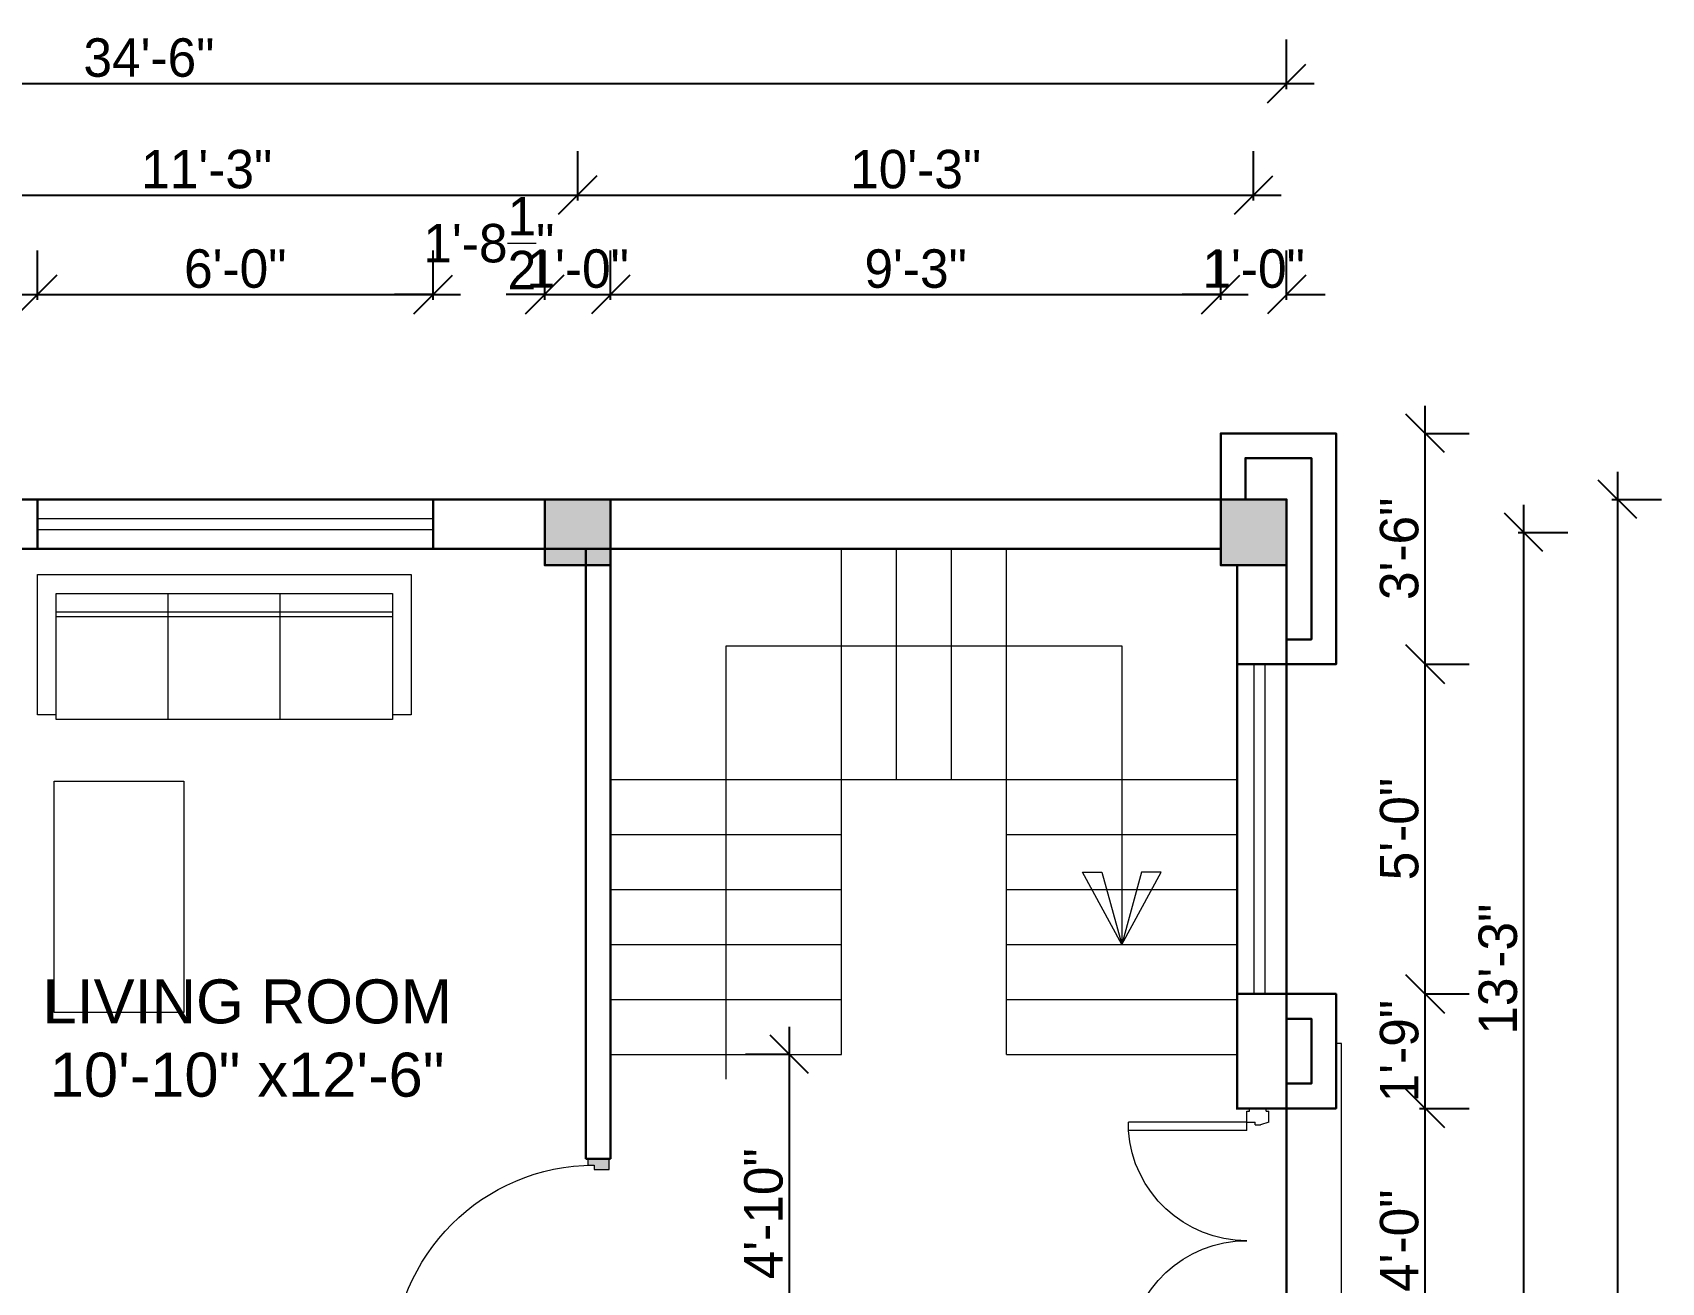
# Model space of a CAD drawing. Header units: inches. Extents: x 28835 to 36795, y -18828 to -9750.
# Drawn here: x 30261.8 to 30558.1, y -13283.4 to -13056 of the extents above; entities that cross this region are included whole.
import ezdxf

# ---------------------------------------------------------------- set-up
doc = ezdxf.new("R2010")
doc.units = ezdxf.units.IN
doc.header["$LTSCALE"] = 12
doc.header["$MEASUREMENT"] = 0
doc.layers.add('06. Text', color=114, linetype='Continuous')
doc.layers.add('door', color=8, linetype='Continuous')
for name, color, linetype, lineweight in [('colum', 250, 'Continuous', 30), ('dimention', 5, 'Continuous', 9), ('Door Window', 45, 'Continuous', 15), ('F-FURNITURE', 32, 'Continuous', 13), ('Ha2', 31, 'Continuous', 0), ('N_DOOR', 32, 'Continuous', 13), ('STAIRCASE', 6, 'Continuous', 9), ('Wall', 1, 'Continuous', 30), ('WIN', 140, 'Continuous', 15), ('window', 6, 'Continuous', 9)]:
    doc.layers.add(name, color=color, linetype=linetype, lineweight=lineweight)
doc.styles.add('Bijay', font='', dxfattribs={"height": 8})
doc.styles.add('Times', font='GOTHIC.TTF')
doc.styles.get('Bijay').set_extended_font_data('Serifa BT')
doc.dimstyles.new('D75', dxfattribs={"dimtxt": 7, "dimasz": 7, "dimexe": 8, "dimexo": 24, "dimgap": 1, "dimtad": 1, "dimdec": 1, "dimzin": 3, "dimdsep": 46, "dimlunit": 4, "dimtxsty": 'Times', "dimblk": 'OBLIQUE', "dimcen": 0, "dimdle": 5, "dimaunit": 1, "dimadec": 3, "dimazin": 0, "dimtfac": 1, "dimtdec": 1, "dimtix": 1, "dimtofl": 0, "dimtmove": 1, "dimatfit": 0, "dimldrblk": 'OBLIQUE', "dimfxl": 1, "dimfxlon": 1, "dimtolj": 1, "dimtzin": 0, "dimarcsym": 0})

# ---------------------------------------------------------------- blocks, each defined once
blk = doc.blocks.new('A$C14DB2C7F')
at = {"layer": 'Door Window'}
for p, q in [((2.5, 2), (2.5, 23.45)), ((4, 23.45), (2.5, 23.45)), ((4, 2), (4, 23.45)), ((44, 2), (44, 23.45)), ((44, 23.45), (45.5, 23.45)), ((45.5, 2), (45.5, 23.45)), ((0, -1.5), (0, 1.5)), ((0.5, 1.5), (0, 1.5)), ((0.5, 2), (0.5, 1.5)), ((2.5, 2), (0.5, 2)), ((2.5, 2), (2.5, 0.5)), ((4, 2), (2.5, 2)), ((3, 0.5), (2.5, 0.5)), ((3, 0.5), (3, -0.5)), ((44, 2), (45.5, 2)), ((45, 0.5), (45.5, 0.5)), ((45, 0.5), (45, -0.5)), ((45.5, 2), (45.5, 0.5)), ((45.5, 2), (47.5, 2)), ((47.5, 2), (47.5, 1.5)), ((47.5, 1.5), (48, 1.5)), ((48, -1.5), (48, 1.5)), ((0.5, -1.5), (0, -1.5)), ((0.5, -1.5), (0.5, -2)), ((2.5, -2), (0.5, -2)), ((2.5, -2), (3, -0.5)), ((45.5, -2), (45, -0.5)), ((45.5, -2), (47.5, -2)), ((47.5, -1.5), (47.5, -2)), ((47.5, -1.5), (48, -1.5))]:
    blk.add_line(p, q, dxfattribs=at)
for centre, start, end in [((2.5, 2), 0, 85.9994), ((45.5, 2), 94.0006, 180)]:
    blk.add_arc(centre, 21.5, start, end, dxfattribs=at)
blk = doc.blocks.new('D1000')
at = {"linetype": 'Continuous'}
for points in [[(30, 50), (30, 20), (50, 20), (50, -50), (0, -50), (0, 50)], [(970, 50), (970, 20), (950, 20), (950, -50), (1000, -50), (1000, 50)]]:
    blk.add_hatch(color=256, dxfattribs=at).paths.add_polyline_path(points)
at = {"color": 0, "linetype": 'Continuous'}
for p, q in [((950, 20), (950, 959.8)), ((970, 50), (970, 960))]:
    blk.add_line(p, q, dxfattribs=at)
at = {"linetype": 'Continuous'}
for points in [[(30, 50), (30, 20), (50, 20), (50, -50), (0, -50), (0, 50)], [(970, 50), (970, 20), (950, 20), (950, -50), (1000, -50), (1000, 50)]]:
    blk.add_lwpolyline(points, close=True, dxfattribs=at)
blk.add_arc((970, 20), 940, 90, 180, dxfattribs=at)
blk = doc.blocks.new('I_FURN_SOFA_LONG_P')
at = {"color": 0, "linetype": 'ByBlock'}
for p, q in [((40, 0), (-40, 0)), ((-40, 0), (-40, -30)), ((40, -30), (40, 0)), ((-36, -4), (-36, -31)), ((36, -4), (-36, -4)), ((-12, -31), (-12, -4)), ((12, -31), (12, -4)), ((36, -31), (36, -4)), ((-36, -8), (36, -8)), ((-36, -9), (36, -9)), ((-40, -30), (-36, -30)), ((-36, -31), (36, -31)), ((36, -30), (40, -30))]:
    blk.add_line(p, q, dxfattribs=at)
blk = doc.blocks.new('_Oblique')
at = {"color": 0, "linetype": 'ByBlock', "lineweight": -2}
blk.add_line((-0.5, -0.5), (0.5, 0.5), dxfattribs=at)
blk = doc.blocks.new('*D741')
at = {"layer": 'Defpoints', "color": 0, "ltscale": 12, "transparency": 16777216}
for p in [(30408.94, -13241.91), (30399.45, -13299.91), (30408.94, -13299.91)]:
    blk.add_point(p, dxfattribs=at)
at = {"layer": 'dimention', "color": 0, "lineweight": -2, "ltscale": 12, "transparency": 16777216}
for p, q in [((30399.45, -13236.91), (30399.45, -13304.91)), ((30399.45, -13241.91), (30391.45, -13241.91)), ((30399.45, -13299.91), (30391.45, -13299.91))]:
    blk.add_line(p, q, dxfattribs=at)
at = {"layer": 'dimention', "color": 0, "lineweight": -2, "ltscale": 12, "transparency": 16777216, "xscale": 7, "yscale": 7, "zscale": 7}
for p, rotation in [((30399.45, -13241.91), 90), ((30399.45, -13299.91), 270)]:
    blk.add_blockref('_Oblique', p, dxfattribs=dict(at, rotation=rotation))
at = {"layer": 'dimention', "color": 0, "ltscale": 12, "transparency": 16777216, "insert": (30394.78, -13270.91), "char_height": 7, "attachment_point": 5, "rotation": 90, "style": 'Times'}
blk.add_mtext('\\A1;4\'-10"', dxfattribs=at)
blk = doc.blocks.new('*D747')
at = {"layer": 'Defpoints', "color": 0, "ltscale": 12, "transparency": 16777216}
for p in [(30262.64, -13103.63), (30231.94, -13122.91), (30262.64, -13140.91)]:
    blk.add_point(p, dxfattribs=at)
at = {"layer": 'dimention', "color": 0, "lineweight": -2, "ltscale": 12, "transparency": 16777216}
for p, q in [((30231.94, -13103.63), (30231.94, -13095.63)), ((30262.64, -13104.63), (30262.64, -13095.63)), ((30226.94, -13103.63), (30267.64, -13103.63))]:
    blk.add_line(p, q, dxfattribs=at)
at = {"layer": 'dimention', "color": 0, "lineweight": -2, "ltscale": 12, "transparency": 16777216, "xscale": 7, "yscale": 7, "zscale": 7, "rotation": 180}
blk.add_blockref('_Oblique', (30231.94, -13103.63), dxfattribs=at)
at = {"layer": 'dimention', "color": 0, "lineweight": -2, "ltscale": 12, "transparency": 16777216, "xscale": 7, "yscale": 7, "zscale": 7}
blk.add_blockref('_Oblique', (30262.64, -13103.63), dxfattribs=at)
at = {"layer": 'dimention', "color": 0, "ltscale": 12, "transparency": 16777216, "insert": (30247.29, -13094.29), "char_height": 7, "attachment_point": 5, "style": 'Times'}
blk.add_mtext('\\A1;2\'-6{\\H1.000000x;\\S1/2;}"', dxfattribs=at)
blk = doc.blocks.new('*D748')
at = {"layer": 'Defpoints', "color": 0, "ltscale": 12, "transparency": 16777216}
for p in [(30334.64, -13103.63), (30262.64, -13140.91), (30334.64, -13140.91)]:
    blk.add_point(p, dxfattribs=at)
at = {"layer": 'dimention', "color": 0, "lineweight": -2, "ltscale": 12, "transparency": 16777216}
for p, q in [((30262.64, -13104.63), (30262.64, -13095.63)), ((30334.64, -13104.63), (30334.64, -13095.63)), ((30257.64, -13103.63), (30339.64, -13103.63))]:
    blk.add_line(p, q, dxfattribs=at)
at = {"layer": 'dimention', "color": 0, "lineweight": -2, "ltscale": 12, "transparency": 16777216, "xscale": 7, "yscale": 7, "zscale": 7, "rotation": 180}
blk.add_blockref('_Oblique', (30262.64, -13103.63), dxfattribs=at)
at = {"layer": 'dimention', "color": 0, "lineweight": -2, "ltscale": 12, "transparency": 16777216, "xscale": 7, "yscale": 7, "zscale": 7}
blk.add_blockref('_Oblique', (30334.64, -13103.63), dxfattribs=at)
at = {"layer": 'dimention', "color": 0, "ltscale": 12, "transparency": 16777216, "insert": (30298.64, -13098.96), "char_height": 7, "attachment_point": 5, "style": 'Times'}
blk.add_mtext('\\A1;6\'-0"', dxfattribs=at)
blk = doc.blocks.new('*D749')
at = {"layer": 'Defpoints', "color": 0, "ltscale": 12, "transparency": 16777216}
for p in [(30354.94, -13103.63), (30334.64, -13140.91), (30354.94, -13140.91)]:
    blk.add_point(p, dxfattribs=at)
at = {"layer": 'dimention', "color": 0, "lineweight": -2, "ltscale": 12, "transparency": 16777216}
for p, q in [((30334.64, -13104.63), (30334.64, -13095.63)), ((30354.94, -13104.63), (30354.94, -13095.63)), ((30334.64, -13103.63), (30327.64, -13103.63)), ((30354.94, -13103.63), (30361.94, -13103.63))]:
    blk.add_line(p, q, dxfattribs=at)
at = {"layer": 'dimention', "color": 0, "lineweight": -2, "ltscale": 12, "transparency": 16777216, "xscale": 7, "yscale": 7, "zscale": 7}
blk.add_blockref('_Oblique', (30334.64, -13103.63), dxfattribs=at)
at = {"layer": 'dimention', "color": 0, "lineweight": -2, "ltscale": 12, "transparency": 16777216, "xscale": 7, "yscale": 7, "zscale": 7, "rotation": 180}
blk.add_blockref('_Oblique', (30354.94, -13103.63), dxfattribs=at)
at = {"layer": 'dimention', "color": 0, "ltscale": 12, "transparency": 16777216, "insert": (30344.79, -13094.29), "char_height": 7, "attachment_point": 5, "style": 'Times'}
blk.add_mtext('\\A1;1\'-8{\\H1.000000x;\\S1/2;}"', dxfattribs=at)
blk = doc.blocks.new('*D750')
at = {"layer": 'Defpoints', "color": 0, "ltscale": 12, "transparency": 16777216}
for p in [(30366.94, -13103.63), (30354.94, -13140.91), (30366.94, -13140.91)]:
    blk.add_point(p, dxfattribs=at)
at = {"layer": 'dimention', "color": 0, "lineweight": -2, "ltscale": 12, "transparency": 16777216}
for p, q in [((30354.94, -13104.63), (30354.94, -13095.63)), ((30366.94, -13104.63), (30366.94, -13095.63)), ((30354.94, -13103.63), (30347.94, -13103.63)), ((30366.94, -13103.63), (30373.94, -13103.63))]:
    blk.add_line(p, q, dxfattribs=at)
at = {"layer": 'dimention', "color": 0, "lineweight": -2, "ltscale": 12, "transparency": 16777216, "xscale": 7, "yscale": 7, "zscale": 7}
blk.add_blockref('_Oblique', (30354.94, -13103.63), dxfattribs=at)
at = {"layer": 'dimention', "color": 0, "lineweight": -2, "ltscale": 12, "transparency": 16777216, "xscale": 7, "yscale": 7, "zscale": 7, "rotation": 180}
blk.add_blockref('_Oblique', (30366.94, -13103.63), dxfattribs=at)
at = {"layer": 'dimention', "color": 0, "ltscale": 12, "transparency": 16777216, "insert": (30360.94, -13098.96), "char_height": 7, "attachment_point": 5, "style": 'Times'}
blk.add_mtext('\\A1;1\'-0"', dxfattribs=at)
blk = doc.blocks.new('*D751')
at = {"layer": 'Defpoints', "color": 0, "ltscale": 12, "transparency": 16777216}
for p in [(30477.94, -13103.63), (30366.94, -13140.91), (30477.94, -13140.91)]:
    blk.add_point(p, dxfattribs=at)
at = {"layer": 'dimention', "color": 0, "lineweight": -2, "ltscale": 12, "transparency": 16777216}
for p, q in [((30366.94, -13104.63), (30366.94, -13095.63)), ((30477.94, -13104.63), (30477.94, -13095.63)), ((30361.94, -13103.63), (30482.94, -13103.63))]:
    blk.add_line(p, q, dxfattribs=at)
at = {"layer": 'dimention', "color": 0, "lineweight": -2, "ltscale": 12, "transparency": 16777216, "xscale": 7, "yscale": 7, "zscale": 7, "rotation": 180}
blk.add_blockref('_Oblique', (30366.94, -13103.63), dxfattribs=at)
at = {"layer": 'dimention', "color": 0, "lineweight": -2, "ltscale": 12, "transparency": 16777216, "xscale": 7, "yscale": 7, "zscale": 7}
blk.add_blockref('_Oblique', (30477.94, -13103.63), dxfattribs=at)
at = {"layer": 'dimention', "color": 0, "ltscale": 12, "transparency": 16777216, "insert": (30422.44, -13098.96), "char_height": 7, "attachment_point": 5, "style": 'Times'}
blk.add_mtext('\\A1;9\'-3"', dxfattribs=at)
blk = doc.blocks.new('*D752')
at = {"layer": 'Defpoints', "color": 0, "ltscale": 12, "transparency": 16777216}
for p in [(30489.94, -13103.63), (30477.94, -13140.91), (30489.94, -13140.91)]:
    blk.add_point(p, dxfattribs=at)
at = {"layer": 'dimention', "color": 0, "lineweight": -2, "ltscale": 12, "transparency": 16777216}
for p, q in [((30477.94, -13104.63), (30477.94, -13095.63)), ((30489.94, -13104.63), (30489.94, -13095.63)), ((30477.94, -13103.63), (30470.94, -13103.63)), ((30489.94, -13103.63), (30496.94, -13103.63))]:
    blk.add_line(p, q, dxfattribs=at)
at = {"layer": 'dimention', "color": 0, "lineweight": -2, "ltscale": 12, "transparency": 16777216, "xscale": 7, "yscale": 7, "zscale": 7}
blk.add_blockref('_Oblique', (30477.94, -13103.63), dxfattribs=at)
at = {"layer": 'dimention', "color": 0, "lineweight": -2, "ltscale": 12, "transparency": 16777216, "xscale": 7, "yscale": 7, "zscale": 7, "rotation": 180}
blk.add_blockref('_Oblique', (30489.94, -13103.63), dxfattribs=at)
at = {"layer": 'dimention', "color": 0, "ltscale": 12, "transparency": 16777216, "insert": (30483.94, -13098.96), "char_height": 7, "attachment_point": 5, "style": 'Times'}
blk.add_mtext('\\A1;1\'-0"', dxfattribs=at)
blk = doc.blocks.new('*D754')
at = {"layer": 'Defpoints', "color": 0, "ltscale": 12, "transparency": 16777216}
for p in [(30360.94, -13085.53), (30225.94, -13140.91), (30360.94, -13140.91)]:
    blk.add_point(p, dxfattribs=at)
at = {"layer": 'dimention', "color": 0, "lineweight": -2, "ltscale": 12, "transparency": 16777216}
for p, q in [((30225.94, -13086.53), (30225.94, -13077.53)), ((30360.94, -13086.53), (30360.94, -13077.53)), ((30220.94, -13085.53), (30365.94, -13085.53))]:
    blk.add_line(p, q, dxfattribs=at)
at = {"layer": 'dimention', "color": 0, "lineweight": -2, "ltscale": 12, "transparency": 16777216, "xscale": 7, "yscale": 7, "zscale": 7, "rotation": 180}
blk.add_blockref('_Oblique', (30225.94, -13085.53), dxfattribs=at)
at = {"layer": 'dimention', "color": 0, "lineweight": -2, "ltscale": 12, "transparency": 16777216, "xscale": 7, "yscale": 7, "zscale": 7}
blk.add_blockref('_Oblique', (30360.94, -13085.53), dxfattribs=at)
at = {"layer": 'dimention', "color": 0, "ltscale": 12, "transparency": 16777216, "insert": (30293.44, -13080.86), "char_height": 7, "attachment_point": 5, "style": 'Times'}
blk.add_mtext('\\A1;11\'-3"', dxfattribs=at)
blk = doc.blocks.new('*D755')
at = {"layer": 'Defpoints', "color": 0, "ltscale": 12, "transparency": 16777216}
for p in [(30483.94, -13085.53), (30360.94, -13140.91), (30483.94, -13140.91)]:
    blk.add_point(p, dxfattribs=at)
at = {"layer": 'dimention', "color": 0, "lineweight": -2, "ltscale": 12, "transparency": 16777216}
for p, q in [((30360.94, -13086.53), (30360.94, -13077.53)), ((30483.94, -13086.53), (30483.94, -13077.53)), ((30355.94, -13085.53), (30488.94, -13085.53))]:
    blk.add_line(p, q, dxfattribs=at)
at = {"layer": 'dimention', "color": 0, "lineweight": -2, "ltscale": 12, "transparency": 16777216, "xscale": 7, "yscale": 7, "zscale": 7, "rotation": 180}
blk.add_blockref('_Oblique', (30360.94, -13085.53), dxfattribs=at)
at = {"layer": 'dimention', "color": 0, "lineweight": -2, "ltscale": 12, "transparency": 16777216, "xscale": 7, "yscale": 7, "zscale": 7}
blk.add_blockref('_Oblique', (30483.94, -13085.53), dxfattribs=at)
at = {"layer": 'dimention', "color": 0, "ltscale": 12, "transparency": 16777216, "insert": (30422.44, -13080.86), "char_height": 7, "attachment_point": 5, "style": 'Times'}
blk.add_mtext('\\A1;10\'-3"', dxfattribs=at)
blk = doc.blocks.new('*D709')
at = {"layer": 'Defpoints', "color": 0, "ltscale": 12, "transparency": 16777216}
for p in [(30489.94, -13065.24), (30489.94, -13140.91), (30075.92, -13241.41)]:
    blk.add_point(p, dxfattribs=at)
at = {"layer": 'dimention', "color": 0, "lineweight": -2, "ltscale": 12, "transparency": 16777216}
for p, q in [((30075.92, -13066.24), (30075.92, -13057.24)), ((30489.94, -13066.24), (30489.94, -13057.24)), ((30070.92, -13065.24), (30494.94, -13065.24))]:
    blk.add_line(p, q, dxfattribs=at)
at = {"layer": 'dimention', "color": 0, "lineweight": -2, "ltscale": 12, "transparency": 16777216, "xscale": 7, "yscale": 7, "zscale": 7, "rotation": 180}
blk.add_blockref('_Oblique', (30075.92, -13065.24), dxfattribs=at)
at = {"layer": 'dimention', "color": 0, "lineweight": -2, "ltscale": 12, "transparency": 16777216, "xscale": 7, "yscale": 7, "zscale": 7}
blk.add_blockref('_Oblique', (30489.94, -13065.24), dxfattribs=at)
at = {"layer": 'dimention', "color": 0, "ltscale": 12, "transparency": 16777216, "insert": (30282.93, -13060.56), "char_height": 7, "attachment_point": 5, "style": 'Times'}
blk.add_mtext('\\A1;34\'-6"', dxfattribs=at)
blk = doc.blocks.new('*D714')
at = {"layer": 'Defpoints', "color": 0, "ltscale": 12, "transparency": 16777216}
for p in [(30483.45, -13146.91), (30533.08, -13146.91), (30483.45, -13305.91)]:
    blk.add_point(p, dxfattribs=at)
at = {"layer": 'dimention', "color": 0, "lineweight": -2, "ltscale": 12, "transparency": 16777216}
for p, q in [((30533.08, -13310.91), (30533.08, -13141.91)), ((30532.08, -13146.91), (30541.08, -13146.91)), ((30532.08, -13305.91), (30541.08, -13305.91))]:
    blk.add_line(p, q, dxfattribs=at)
at = {"layer": 'dimention', "color": 0, "lineweight": -2, "ltscale": 12, "transparency": 16777216, "xscale": 7, "yscale": 7, "zscale": 7}
for p, rotation in [((30533.08, -13146.91), 90), ((30533.08, -13305.91), 270)]:
    blk.add_blockref('_Oblique', p, dxfattribs=dict(at, rotation=rotation))
at = {"layer": 'dimention', "color": 0, "ltscale": 12, "transparency": 16777216, "insert": (30528.41, -13226.41), "char_height": 7, "attachment_point": 5, "rotation": 90, "style": 'Times'}
blk.add_mtext('\\A1;13\'-3"', dxfattribs=at)
blk = doc.blocks.new('*D715')
at = {"layer": 'Defpoints', "color": 0, "ltscale": 12, "transparency": 16777216}
for p in [(30483.45, -13140.91), (30483.45, -13467.91), (30550.14, -13467.91)]:
    blk.add_point(p, dxfattribs=at)
at = {"layer": 'dimention', "color": 0, "lineweight": -2, "ltscale": 12, "transparency": 16777216}
for p, q in [((30550.14, -13135.91), (30550.14, -13472.91)), ((30549.14, -13140.91), (30558.14, -13140.91)), ((30549.14, -13467.91), (30558.14, -13467.91))]:
    blk.add_line(p, q, dxfattribs=at)
at = {"layer": 'dimention', "color": 0, "lineweight": -2, "ltscale": 12, "transparency": 16777216, "xscale": 7, "yscale": 7, "zscale": 7}
for p, rotation in [((30550.14, -13140.91), 90), ((30550.14, -13467.91), 270)]:
    blk.add_blockref('_Oblique', p, dxfattribs=dict(at, rotation=rotation))
at = {"layer": 'dimention', "color": 0, "ltscale": 12, "transparency": 16777216, "insert": (30545.46, -13304.41), "char_height": 7, "attachment_point": 5, "rotation": 90, "style": 'Times'}
blk.add_mtext('\\A1;27\'-3"', dxfattribs=at)
blk = doc.blocks.new('*D811')
at = {"layer": 'Defpoints', "color": 0, "ltscale": 12, "transparency": 16777216}
for p in [(30489.94, -13251.73), (30515.14, -13251.73), (30489.94, -13299.91)]:
    blk.add_point(p, dxfattribs=at)
at = {"layer": 'dimention', "color": 0, "lineweight": -2, "ltscale": 12, "transparency": 16777216}
for p, q in [((30515.14, -13304.91), (30515.14, -13246.73)), ((30514.14, -13251.73), (30523.14, -13251.73)), ((30514.14, -13299.91), (30523.14, -13299.91))]:
    blk.add_line(p, q, dxfattribs=at)
at = {"layer": 'dimention', "color": 0, "lineweight": -2, "ltscale": 12, "transparency": 16777216, "xscale": 7, "yscale": 7, "zscale": 7}
for p, rotation in [((30515.14, -13251.73), 90), ((30515.14, -13299.91), 270)]:
    blk.add_blockref('_Oblique', p, dxfattribs=dict(at, rotation=rotation))
at = {"layer": 'dimention', "color": 0, "ltscale": 12, "transparency": 16777216, "insert": (30510.46, -13275.82), "char_height": 7, "attachment_point": 5, "rotation": 90, "style": 'Times'}
blk.add_mtext('\\A1;4\'-0"', dxfattribs=at)
blk = doc.blocks.new('*D812')
at = {"layer": 'Defpoints', "color": 0, "ltscale": 12, "transparency": 16777216}
for p in [(30498.94, -13230.91), (30515.14, -13230.91), (30489.94, -13251.73)]:
    blk.add_point(p, dxfattribs=at)
at = {"layer": 'dimention', "color": 0, "lineweight": -2, "ltscale": 12, "transparency": 16777216}
for p, q in [((30515.14, -13256.73), (30515.14, -13225.91)), ((30515.14, -13230.91), (30523.14, -13230.91)), ((30514.14, -13251.73), (30523.14, -13251.73))]:
    blk.add_line(p, q, dxfattribs=at)
at = {"layer": 'dimention', "color": 0, "lineweight": -2, "ltscale": 12, "transparency": 16777216, "xscale": 7, "yscale": 7, "zscale": 7}
for p, rotation in [((30515.14, -13230.91), 90), ((30515.14, -13251.73), 270)]:
    blk.add_blockref('_Oblique', p, dxfattribs=dict(at, rotation=rotation))
at = {"layer": 'dimention', "color": 0, "ltscale": 12, "transparency": 16777216, "insert": (30510.46, -13241.32), "char_height": 7, "attachment_point": 5, "rotation": 90, "style": 'Times'}
blk.add_mtext('\\A1;1\'-9"', dxfattribs=at)
blk = doc.blocks.new('*D813')
at = {"layer": 'Defpoints', "color": 0, "ltscale": 12, "transparency": 16777216}
for p in [(30498.94, -13170.91), (30515.14, -13170.91), (30498.94, -13230.91)]:
    blk.add_point(p, dxfattribs=at)
at = {"layer": 'dimention', "color": 0, "lineweight": -2, "ltscale": 12, "transparency": 16777216}
for p, q in [((30515.14, -13235.91), (30515.14, -13165.91)), ((30515.14, -13170.91), (30523.14, -13170.91)), ((30515.14, -13230.91), (30523.14, -13230.91))]:
    blk.add_line(p, q, dxfattribs=at)
at = {"layer": 'dimention', "color": 0, "lineweight": -2, "ltscale": 12, "transparency": 16777216, "xscale": 7, "yscale": 7, "zscale": 7}
for p, rotation in [((30515.14, -13170.91), 90), ((30515.14, -13230.91), 270)]:
    blk.add_blockref('_Oblique', p, dxfattribs=dict(at, rotation=rotation))
at = {"layer": 'dimention', "color": 0, "ltscale": 12, "transparency": 16777216, "insert": (30510.46, -13200.91), "char_height": 7, "attachment_point": 5, "rotation": 90, "style": 'Times'}
blk.add_mtext('\\A1;5\'-0"', dxfattribs=at)
blk = doc.blocks.new('*D814')
at = {"layer": 'Defpoints', "color": 0, "ltscale": 12, "transparency": 16777216}
for p in [(30498.94, -13128.91), (30515.14, -13128.91), (30498.94, -13170.91)]:
    blk.add_point(p, dxfattribs=at)
at = {"layer": 'dimention', "color": 0, "lineweight": -2, "ltscale": 12, "transparency": 16777216}
for p, q in [((30515.14, -13175.91), (30515.14, -13123.91)), ((30515.14, -13128.91), (30523.14, -13128.91)), ((30515.14, -13170.91), (30523.14, -13170.91))]:
    blk.add_line(p, q, dxfattribs=at)
at = {"layer": 'dimention', "color": 0, "lineweight": -2, "ltscale": 12, "transparency": 16777216, "xscale": 7, "yscale": 7, "zscale": 7}
for p, rotation in [((30515.14, -13128.91), 90), ((30515.14, -13170.91), 270)]:
    blk.add_blockref('_Oblique', p, dxfattribs=dict(at, rotation=rotation))
at = {"layer": 'dimention', "color": 0, "ltscale": 12, "transparency": 16777216, "insert": (30510.46, -13149.91), "char_height": 7, "attachment_point": 5, "rotation": 90, "style": 'Times'}
blk.add_mtext('\\A1;3\'-6"', dxfattribs=at)

msp = doc.modelspace()

# ---------------------------------------------------------------- hatches: boundary and pattern name
at = {"layer": 'Ha2'}
for points in [[(30366.94, -13152.91), (30366.94, -13140.91), (30354.94, -13140.91), (30354.94, -13152.91)], [(30489.94, -13152.91), (30489.94, -13140.91), (30477.94, -13140.91), (30477.94, -13152.91)]]:
    msp.add_hatch(color=256, dxfattribs=at).paths.add_polyline_path(points)

# ---------------------------------------------------------------- linework, layer by layer
at = {"layer": 'colum'}
for points in [[(30366.94, -13152.91), (30366.94, -13140.91), (30354.94, -13140.91), (30354.94, -13152.91)], [(30489.94, -13152.91), (30489.94, -13140.91), (30477.94, -13140.91), (30477.94, -13152.91)]]:
    msp.add_lwpolyline(points, close=True, dxfattribs=at)
at = {"layer": 'F-FURNITURE', "ltscale": 0.3}
msp.add_lwpolyline([(30265.7, -13192.2), (30289.29, -13192.2), (30289.29, -13234.26), (30265.7, -13234.26)], close=True, dxfattribs=at)
at = {"layer": 'STAIRCASE'}
for p, q in [((30408.94, -13241.91), (30408.94, -13149.91)), ((30418.94, -13191.91), (30418.94, -13149.91)), ((30428.94, -13191.91), (30428.94, -13149.91)), ((30438.94, -13241.91), (30438.94, -13149.91)), ((30366.94, -13191.91), (30480.94, -13191.91)), ((30366.94, -13201.91), (30408.94, -13201.91)), ((30438.94, -13201.91), (30480.94, -13201.91)), ((30366.94, -13211.91), (30408.94, -13211.91)), ((30438.94, -13211.91), (30480.94, -13211.91)), ((30366.94, -13221.91), (30408.94, -13221.91)), ((30438.94, -13221.91), (30480.94, -13221.91)), ((30366.94, -13231.91), (30408.94, -13231.91)), ((30438.94, -13231.91), (30480.94, -13231.91)), ((30366.94, -13241.91), (30408.94, -13241.91)), ((30438.94, -13241.91), (30480.94, -13241.91))]:
    msp.add_line(p, q, dxfattribs=at)
for points in [[(30387.94, -13246.43), (30387.94, -13167.58), (30459.94, -13167.58), (30459.94, -13221.91)], [(30459.94, -13221.91), (30452.8, -13208.77), (30456.34, -13208.77), (30459.94, -13221.91)], [(30459.94, -13221.91), (30467.09, -13208.77), (30463.54, -13208.77), (30459.94, -13221.91)], [(30489.94, -13251.73), (30489.94, -13311.6), (30499.94, -13311.6), (30499.94, -13239.91), (30498.94, -13239.91)]]:
    msp.add_lwpolyline(points, dxfattribs=at)
at = {"layer": 'Wall'}
for p, q in [((30477.94, -13140.91), (30225.94, -13140.91)), ((30231.94, -13149.91), (30477.94, -13149.91)), ((30362.44, -13149.91), (30362.44, -13260.91)), ((30366.94, -13152.91), (30366.94, -13260.91)), ((30480.94, -13251.91), (30480.94, -13152.91)), ((30489.94, -13299.91), (30489.94, -13152.91)), ((30362.44, -13260.91), (30366.94, -13260.91))]:
    msp.add_line(p, q, dxfattribs=at)
at = {"layer": 'Wall', "ltscale": 12}
for p, q in [((30262.64, -13140.91), (30262.64, -13149.91)), ((30334.64, -13140.91), (30334.64, -13149.91))]:
    msp.add_line(p, q, dxfattribs=at)
for points in [[(30477.94, -13140.91), (30477.94, -13128.91), (30495.94, -13128.91), (30498.94, -13128.91), (30498.94, -13170.91), (30480.94, -13170.91)], [(30482.44, -13140.91), (30482.44, -13133.41), (30494.44, -13133.41), (30494.44, -13166.41), (30489.94, -13166.41)], [(30480.94, -13230.91), (30489.94, -13230.91), (30498.94, -13230.91), (30498.94, -13251.73), (30480.94, -13251.73)], [(30489.94, -13235.41), (30494.44, -13235.41), (30494.44, -13247.23), (30489.94, -13247.23)]]:
    msp.add_lwpolyline(points, dxfattribs=at)
at = {"layer": 'WIN', "ltscale": 12}
for p, q in [((30484, -13170.91), (30484, -13230.91)), ((30486, -13170.91), (30486, -13230.91))]:
    msp.add_line(p, q, dxfattribs=at)
at = {"layer": 'window', "ltscale": 12}
for p, q in [((30262.64, -13144.41), (30334.64, -13144.41)), ((30262.64, -13146.41), (30334.64, -13146.41))]:
    msp.add_line(p, q, dxfattribs=at)

# ---------------------------------------------------------------- block references
at = {"layer": 'door', "xscale": -1.003626009929121, "yscale": 1.003626009929121, "zscale": 1.003626009929045, "rotation": 90}
msp.add_blockref('A$C14DB2C7F', (30484.69, -13251.73), dxfattribs=at)
at = {"layer": 'F-FURNITURE', "xscale": -0.8500000000931323, "yscale": 0.8499999999767169, "zscale": 0.8499999999985448}
msp.add_blockref('I_FURN_SOFA_LONG_P', (30296.63, -13154.61), dxfattribs=at)
at = {"layer": 'N_DOOR', "xscale": -0.03899999987334013, "yscale": 0.03899999998975545, "zscale": 0.03900000001885928, "rotation": 90}
msp.add_blockref('D1000', (30364.73, -13260.91), dxfattribs=at)

# ---------------------------------------------------------------- texts
at = {"layer": '06. Text', "ltscale": 0.3, "insert": (30300.8, -13238.99), "char_height": 8, "width": 99.1644, "attachment_point": 5, "style": 'Bijay'}
msp.add_mtext('{\\fArial|b0|i0|c0|p34;LIVING ROOM\\P10\'-10" x12\'-6"}', dxfattribs=at)

# ---------------------------------------------------------------- dimensions: what is measured, and where the dimension line sits
at = {"layer": 'dimention', "ltscale": 12}
for base, p1, p2, picture, middle in [((30489.94, -13065.24), (30075.92, -13241.41), (30489.94, -13140.91), '*D709', (30282.93, -13060.56)), ((30360.94, -13085.53), (30225.94, -13140.91), (30360.94, -13140.91), '*D754', (30293.44, -13080.86)), ((30483.94, -13085.53), (30360.94, -13140.91), (30483.94, -13140.91), '*D755', (30422.44, -13080.86)), ((30262.64, -13103.63), (30231.94, -13122.91), (30262.64, -13140.91), '*D747', (30247.29, -13094.29)), ((30354.94, -13103.63), (30334.64, -13140.91), (30354.94, -13140.91), '*D749', (30344.79, -13094.29)), ((30334.64, -13103.63), (30262.64, -13140.91), (30334.64, -13140.91), '*D748', (30298.64, -13098.96)), ((30366.94, -13103.63), (30354.94, -13140.91), (30366.94, -13140.91), '*D750', (30360.94, -13098.96)), ((30477.94, -13103.63), (30366.94, -13140.91), (30477.94, -13140.91), '*D751', (30422.44, -13098.96)), ((30489.94, -13103.63), (30477.94, -13140.91), (30489.94, -13140.91), '*D752', (30483.94, -13098.96))]:
    dim = msp.add_linear_dim(base=base, p1=p1, p2=p2, dimstyle='D75', dxfattribs=at)
    dim.commit()
    dim.dimension.update_dxf_attribs({"geometry": picture, "text_midpoint": middle})
for base, p1, p2, picture, middle in [((30515.14, -13128.91), (30498.94, -13170.91), (30498.94, -13128.91), '*D814', (30510.46, -13149.91)), ((30550.14, -13467.91), (30483.45, -13140.91), (30483.45, -13467.91), '*D715', (30545.46, -13304.41)), ((30533.08, -13146.91), (30483.45, -13305.91), (30483.45, -13146.91), '*D714', (30528.41, -13226.41)), ((30515.14, -13170.91), (30498.94, -13230.91), (30498.94, -13170.91), '*D813', (30510.46, -13200.91)), ((30515.14, -13230.91), (30489.94, -13251.73), (30498.94, -13230.91), '*D812', (30510.46, -13241.32)), ((30399.45, -13299.91), (30408.94, -13241.91), (30408.94, -13299.91), '*D741', (30394.78, -13270.91)), ((30515.14, -13251.73), (30489.94, -13299.91), (30489.94, -13251.73), '*D811', (30510.46, -13275.82))]:
    dim = msp.add_linear_dim(base=base, p1=p1, p2=p2, angle=90, dimstyle='D75', dxfattribs=at)
    dim.commit()
    dim.dimension.update_dxf_attribs({"geometry": picture, "text_midpoint": middle})

doc.saveas('drawing.dxf')
